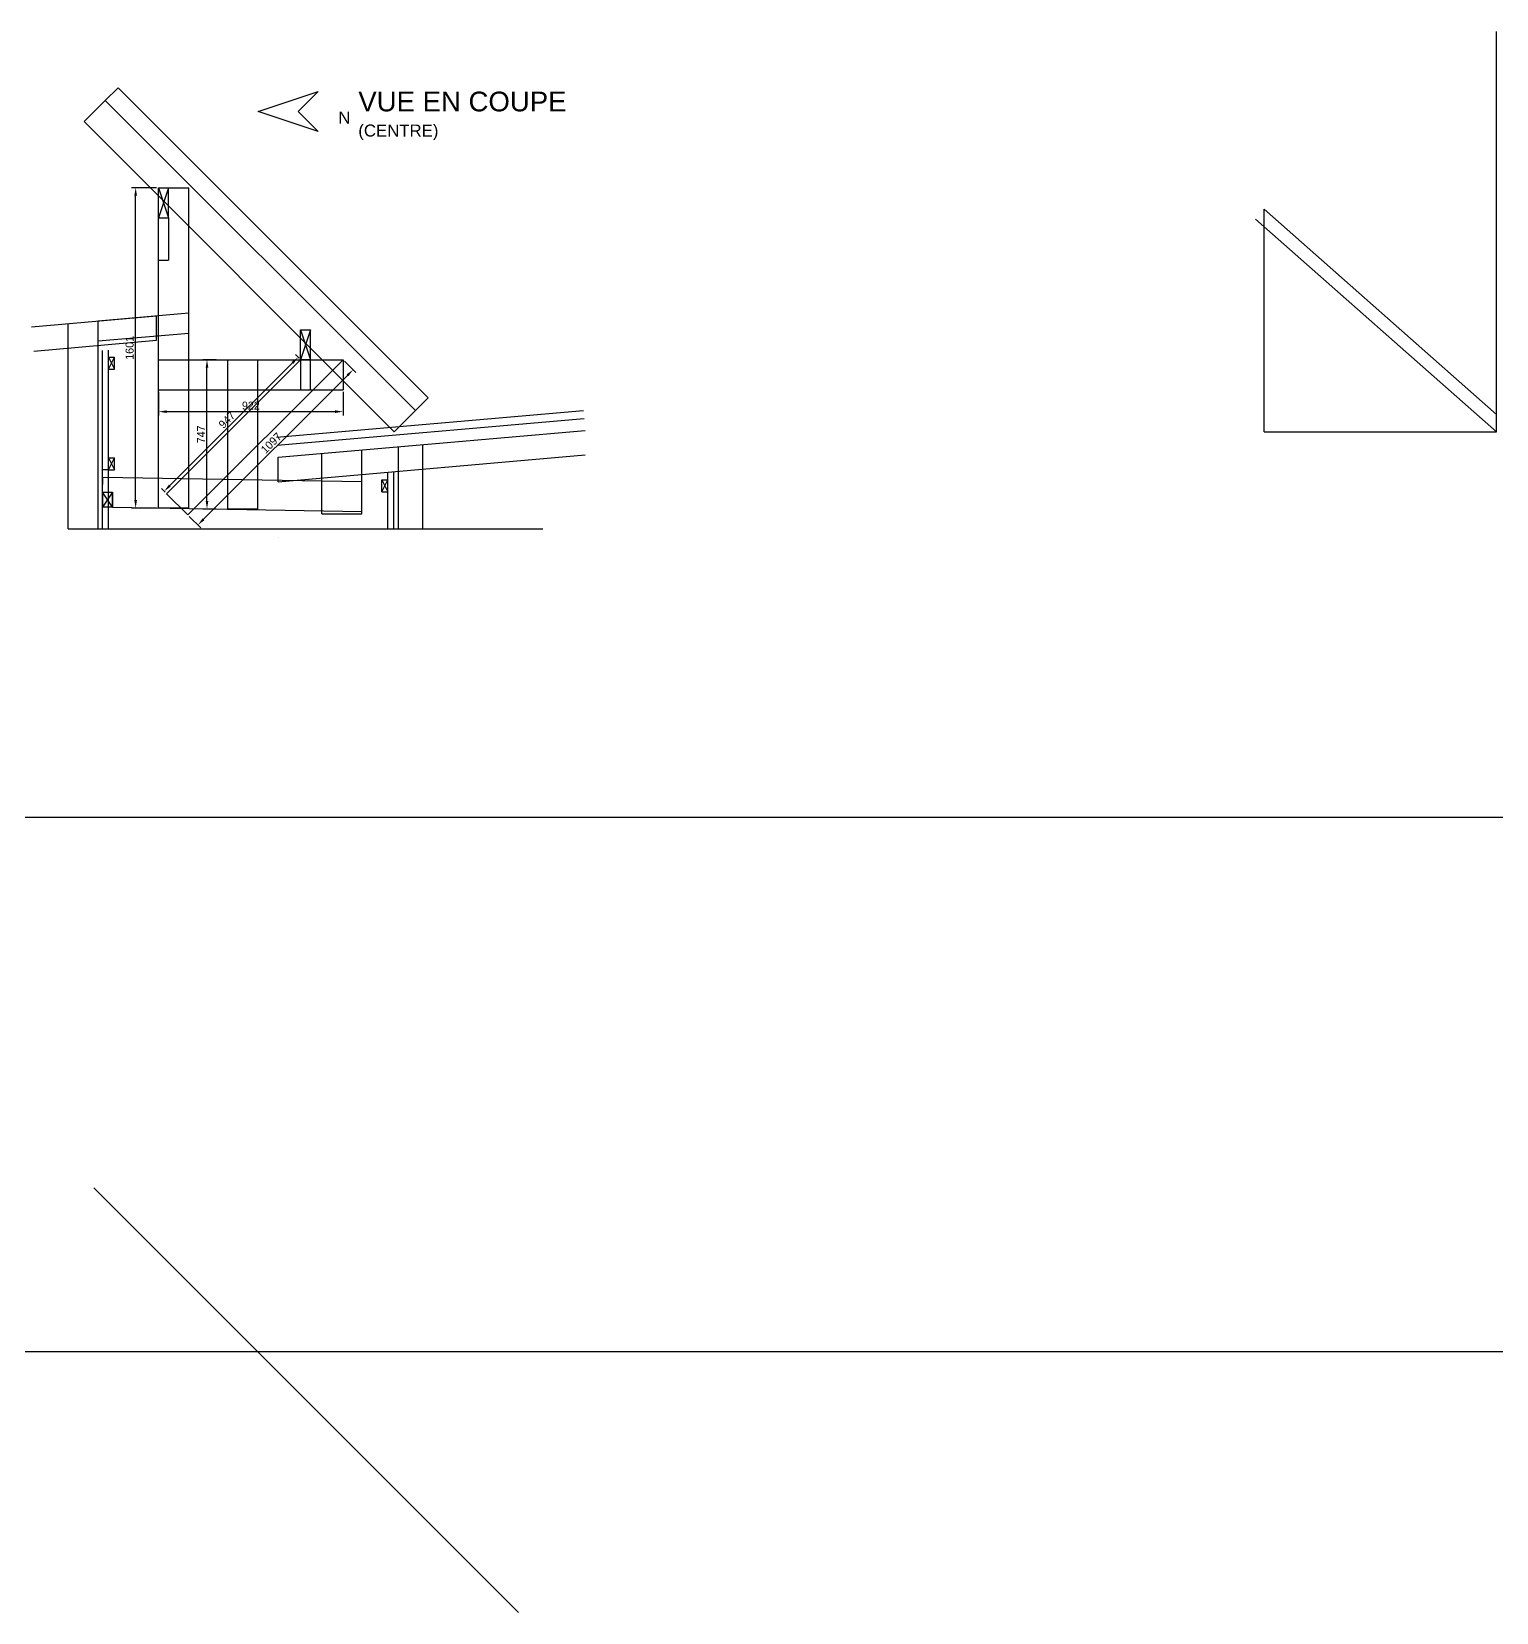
# Model space of a CAD drawing. Header units: centimetres. Extents: x -2850 to 17161, y -3001 to 6163.
# Drawn here: x 9839 to 17161, y -1900 to 6000 of the extents above; entities that cross this region are included whole.
import ezdxf

# ---------------------------------------------------------------- set-up
doc = ezdxf.new("R2010")
doc.units = ezdxf.units.CM
doc.layers.get('0').update_dxf_attribs({"lineweight": 25, "true_color": 0xffffff})
doc.layers.get('Defpoints').update_dxf_attribs({"true_color": 0xffffff})
for name, color, linetype, lineweight, true_color in [('BacheSas', 178, 'Continuous', 25, 0x000000), ('Fermettes', 2, 'Continuous', 25, 0xffff00), ('OSBBandeau', 30, 'Continuous', 25, 0xff7f00), ('Panneaux ... PanneauxSolaires', 5, 'Continuous', 25, 0x0000ff), ('Paregravier', 178, 'Continuous', 25, 0x000000), ('Poteaux', 2, 'Continuous', 25, 0xffff00), ('Pouzzolane', 6, 'Continuous', 25, 0xff00ff), ('Projection', 178, 'Continuous', 25, 0x000000), ('Support ... Echarpes', 1, 'Continuous', 25, 0xff0000), ('Support ... Horizontaux', 1, 'Continuous', 25, 0xff0000), ('Support ... PoutreSupport', 6, 'Continuous', 25, 0xff00ff), ('Support ... Verticaux', 1, 'Continuous', 25, 0xff0000), ('Tasseaux ... horizontaux', 1, 'Continuous', 25, 0xff0000), ('Tasseaux ... Murallière', 2, 'Continuous', 25, 0xffff00), ('Tasseaux ... verticaux', 1, 'Continuous', 25, 0xff0000), ('TITRES', 3, 'Continuous', 25, 0x00ff00)]:
    doc.layers.add(name, color=color, linetype=linetype, lineweight=lineweight, true_color=true_color)
doc.styles.add('QCADDimTextStyle', font='txt')
doc.styles.add('textstyle53', font='')
doc.styles.add('textstyle54', font='')
doc.styles.get('textstyle53').set_extended_font_data('Liberation Sans')
doc.styles.get('textstyle54').set_extended_font_data('Liberation Sans')
doc.dimstyles.new('QCADDimStyle', dxfattribs={"dimtxt": 40, "dimasz": 40, "dimexe": 20, "dimexo": 10, "dimgap": 10, "dimtad": 1, "dimtoh": 1, "dimdec": 4, "dimzin": 0, "dimdsep": 46, "dimtxsty": 'QCADDimTextStyle', "dimcen": 0.09, "dimadec": 0, "dimazin": 0, "dimtfac": 1, "dimtdec": 4, "dimtofl": 0, "dimtmove": 0, "dimatfit": 3, "dimfxl": 1, "dimtolj": 1, "dimtzin": 0, "dimarcsym": 0})

# ---------------------------------------------------------------- blocks, each defined once
blk = doc.blocks.new('TasseauHorizontalCoupe')
at = {"layer": 'Tasseaux ... horizontaux'}
for p, q in [((0, 60), (30, 60)), ((0, 60), (30, 0)), ((0, 0), (30, 60)), ((0, 0), (0, 60)), ((0, 0), (30, 0)), ((30, 0), (30, 60))]:
    blk.add_line(p, q, dxfattribs=at)
blk = doc.blocks.new('5x15HorizontalCoupe')
at = {"layer": 'Support ... Horizontaux'}
for p, q in [((0, 150), (50, 150)), ((50, 150), (0, 0)), ((0, 0), (0, 150)), ((0, 150), (50, 0)), ((50, 0), (50, 150)), ((0, 0), (50, 0))]:
    blk.add_line(p, q, dxfattribs=at)
blk = doc.blocks.new('RoseDesVents')
at = {"layer": 'TITRES'}
for p, q in [((-100, -100), (0, 200)), ((0, 200), (100, -100)), ((0, 0), (-100, -100)), ((100, -100), (0, 0))]:
    blk.add_line(p, q, dxfattribs=at)
blk = doc.blocks.new('PanneauxCoupe')
at = {"layer": 'Panneaux ... PanneauxSolaires'}
for p, q in [((0, 0), (63.6, 63.6)), ((0, 0), (1550, -1550)), ((63.6, 63.6), (1613.6, -1486.3)), ((1550, -1550), (1613.6, -1486.3))]:
    blk.add_line(p, q, dxfattribs=at)
blk = doc.blocks.new('MurallièreCoupe')
at = {"layer": 'Tasseaux ... Murallière'}
for p, q in [((0, 0), (0, 75)), ((50, 0), (0, 75)), ((0, 75), (0, 0)), ((0, 75), (50, 74.1)), ((50, 74.1), (0, 0)), ((50, 0), (0, 0)), ((50, 0), (50, 74.1))]:
    blk.add_line(p, q, dxfattribs=at)
blk = doc.blocks.new('*D41')
at = {"layer": 'Defpoints', "color": 0}
for p in [(10359.5, 5220.1), (10474.5, 5220.1), (10474.5, 3618.9)]:
    blk.add_point(p, dxfattribs=at)
at = {"layer": 'Projection', "color": 0, "lineweight": -2}
for p, q in [((10464.5, 5220.1), (10339.5, 5220.1)), ((10359.5, 3658.9), (10359.5, 5180.1)), ((10464.5, 3618.9), (10339.5, 3618.9))]:
    blk.add_line(p, q, dxfattribs=at)
at = {"layer": 'Projection', "color": 0}
for points in [[(10366.2, 5180.1), (10352.8, 5180.1), (10359.5, 5220.1)], [(10352.8, 3658.9), (10366.2, 3658.9), (10359.5, 3618.9)]]:
    blk.add_solid(points, dxfattribs=at)
at = {"layer": 'Projection', "color": 0, "insert": (10329.5, 4419.5), "char_height": 40, "attachment_point": 5, "rotation": 90, "style": 'QCADDimTextStyle'}
blk.add_mtext('\\A1;1601', dxfattribs=at)
blk = doc.blocks.new('*D42')
at = {"layer": 'Defpoints', "color": 0}
for p in [(10474.5, 4210.4), (11396.4, 4210.4), (11396.4, 4100.8)]:
    blk.add_point(p, dxfattribs=at)
at = {"layer": 'Projection', "color": 0, "lineweight": -2}
for p, q in [((10474.5, 4200.4), (10474.5, 4080.8)), ((11396.4, 4200.4), (11396.4, 4080.8)), ((10514.5, 4100.8), (11356.4, 4100.8))]:
    blk.add_line(p, q, dxfattribs=at)
at = {"layer": 'Projection', "color": 0}
for points in [[(10514.5, 4107.4), (10514.5, 4094.1), (10474.5, 4100.8)], [(11356.4, 4094.1), (11356.4, 4107.4), (11396.4, 4100.8)]]:
    blk.add_solid(points, dxfattribs=at)
at = {"layer": 'Projection', "color": 0, "insert": (10935.4, 4130.8), "char_height": 40, "attachment_point": 5, "style": 'QCADDimTextStyle'}
blk.add_mtext('\\A1;922', dxfattribs=at)
blk = doc.blocks.new('*D44')
at = {"layer": 'Defpoints', "color": 0}
for p in [(10716.1, 4360.4), (10772.5, 4360.4), (10772.5, 3613.7)]:
    blk.add_point(p, dxfattribs=at)
at = {"layer": 'Projection', "color": 0, "lineweight": -2}
for p, q in [((10762.5, 4360.4), (10696.1, 4360.4)), ((10716.1, 3653.7), (10716.1, 4320.4)), ((10762.5, 3613.7), (10696.1, 3613.7))]:
    blk.add_line(p, q, dxfattribs=at)
at = {"layer": 'Projection', "color": 0}
for points in [[(10722.8, 4320.4), (10709.5, 4320.4), (10716.1, 4360.4)], [(10709.5, 3653.7), (10722.8, 3653.7), (10716.1, 3613.7)]]:
    blk.add_solid(points, dxfattribs=at)
at = {"layer": 'Projection', "color": 0, "insert": (10686.1, 3987), "char_height": 40, "attachment_point": 5, "rotation": 90, "style": 'QCADDimTextStyle'}
blk.add_mtext('\\A1;747', dxfattribs=at)
blk = doc.blocks.new('*D45')
at = {"layer": 'Defpoints', "color": 0}
for p in [(11396.4, 4360.4), (11446.4, 4310.4), (10620.6, 3584.6)]:
    blk.add_point(p, dxfattribs=at)
at = {"layer": 'Projection', "color": 0, "lineweight": -2}
for p, q in [((11403.4, 4353.3), (11460.5, 4296.2)), ((10698.9, 3562.9), (11418.1, 4282.1)), ((10627.7, 3577.5), (10684.7, 3520.5))]:
    blk.add_line(p, q, dxfattribs=at)
at = {"layer": 'Projection', "color": 0}
for points in [[(11422.8, 4277.4), (11413.4, 4286.8), (11446.4, 4310.4)], [(10694.2, 3567.6), (10703.6, 3558.2), (10670.6, 3534.6)]]:
    blk.add_solid(points, dxfattribs=at)
at = {"layer": 'Projection', "color": 0, "insert": (11037.3, 3943.7), "char_height": 40, "attachment_point": 5, "rotation": 45, "style": 'QCADDimTextStyle'}
blk.add_mtext('\\A1;1097', dxfattribs=at)
blk = doc.blocks.new('*D46')
at = {"layer": 'Defpoints', "color": 0}
for p in [(11184.2, 4360.4), (10502.2, 3703), (10514.5, 3690.7)]:
    blk.add_point(p, dxfattribs=at)
at = {"layer": 'Projection', "color": 0, "lineweight": -2}
for p, q in [((11177.2, 4367.5), (11157.8, 4386.8)), ((11143.7, 4344.4), (10530.5, 3731.3)), ((10507.4, 3697.7), (10488.1, 3717.1))]:
    blk.add_line(p, q, dxfattribs=at)
at = {"layer": 'Projection', "color": 0}
for points in [[(11148.4, 4339.7), (11138.9, 4349.1), (11171.9, 4372.7)], [(10525.8, 3736), (10535.2, 3726.5), (10502.2, 3703)]]:
    blk.add_solid(points, dxfattribs=at)
at = {"layer": 'Projection', "color": 0, "insert": (10815.9, 4059), "char_height": 40, "attachment_point": 5, "rotation": 45, "style": 'QCADDimTextStyle'}
blk.add_mtext('\\A1;947', dxfattribs=at)

msp = doc.modelspace()

# ---------------------------------------------------------------- linework, layer by layer
for p, q in [((17161, 4000), (17161, 6000)), ((15957, 5063.3), (17161, 3999.9)), ((16000, 4000), (16000, 5112)), ((16000, 5112), (17161, 4086.6)), ((16000, 4000), (17161, 4000))]:
    msp.add_line(p, q)
at = {"layer": 'BacheSas'}
msp.add_line((10022.5, 3515.7), (12394.5, 3515.7), dxfattribs=at)
at = {"layer": 'Fermettes'}
for p, q in [((9839.5, 4525.1), (10464.5, 4579.8)), ((10464.5, 4457.3), (10464.5, 4579.8)), ((9850.1, 4403.6), (10464.5, 4457.3)), ((11072.5, 3873.1), (12606.5, 4007.3)), ((11072.5, 3750.7), (12606.5, 3884.9)), ((11072.5, 3750.7), (11072.5, 3873.1)), ((11672.5, 3515.7), (11672.5, 3925.6)), ((11794.5, 3515.7), (11794.5, 3936.3)), ((11072.5, 3470.7), (11072.5, 3470.7))]:
    msp.add_line(p, q, dxfattribs=at)
at = {"layer": 'OSBBandeau'}
msp.add_line((10194.5, 3515.7), (10194.5, 4405.6), dxfattribs=at)
at = {"layer": 'Paregravier'}
msp.add_line((11063.8, 3972.8), (12597.8, 4107), dxfattribs=at)
at = {"layer": 'Poteaux'}
for p, q in [((10022.5, 3515.7), (10022.5, 4541.1)), ((10172.5, 3515.7), (10172.5, 4554.3))]:
    msp.add_line(p, q, dxfattribs=at)
at = {"layer": 'Pouzzolane'}
msp.add_line((11067.3, 3932.9), (12601.3, 4067.1), dxfattribs=at)
at = {"layer": 'Projection'}
msp.add_line((10151.2, 221.3), (12272.5, -1900), dxfattribs=at)
for p in [(-5297.4, 2074.5), (6497, -597)]:
    msp.add_xline(p, (1, 0), dxfattribs=at)
at = {"layer": 'Support ... Echarpes'}
for p, q in [((10474.5, 5070.1), (10524.5, 5070.1)), ((10524.5, 5070.1), (10524.5, 4857.6)), ((10474.5, 4857.6), (10524.5, 4857.6)), ((10514.5, 3690.7), (11184.2, 4360.4)), ((10620.6, 3584.6), (11396.4, 4360.4)), ((11184.2, 4360.4), (11396.4, 4360.4)), ((11184.2, 4360.4), (11184.2, 4210.4)), ((11234.2, 4360.4), (11184.2, 4360.4)), ((11234.2, 4210.4), (11234.2, 4360.4)), ((11184.2, 4210.4), (11234.2, 4210.4)), ((10514.5, 3690.7), (10620.6, 3584.6))]:
    msp.add_line(p, q, dxfattribs=at)
at = {"layer": 'Support ... Horizontaux'}
for p, q in [((10172.5, 4554.3), (10624.5, 4593.8)), ((10172.5, 4453.9), (10624.5, 4493.4)), ((10474.5, 4360.4), (11396.4, 4360.4)), ((11396.4, 4360.4), (11396.4, 4210.4)), ((10474.5, 4210.4), (11396.4, 4210.4)), ((10194.5, 3698.8), (10195.8, 3773.7)), ((10195.8, 3773.7), (11490.5, 3751.1)), ((11490.5, 3590.7), (11490.5, 3740.7)), ((10194.5, 3698.8), (10244.5, 3697.9)), ((10244.5, 3697.9), (10244.5, 3622.9)), ((10244.5, 3622.9), (11490.5, 3601.1))]:
    msp.add_line(p, q, dxfattribs=at)
at = {"layer": 'Support ... PoutreSupport'}
for p, q in [((10101.8, 5550.1), (10207.9, 5656.2)), ((10207.9, 5656.2), (11757.9, 4106.2)), ((10101.8, 5550.1), (11651.8, 4000.1)), ((11651.8, 4000.1), (11757.9, 4106.2))]:
    msp.add_line(p, q, dxfattribs=at)
at = {"layer": 'Support ... Verticaux'}
for p, q in [((10474.5, 3618.9), (10474.5, 5220.1)), ((10474.5, 5220.1), (10624.5, 5220.1)), ((10624.5, 3618.9), (10624.5, 5220.1)), ((10819.5, 3613.7), (10819.5, 4360.4)), ((10819.5, 4360.4), (10969.5, 4360.4)), ((10969.5, 3613.7), (10969.5, 4360.4)), ((11290.5, 3590.7), (11290.5, 3892.2)), ((11490.5, 3590.7), (11490.5, 3909.7)), ((11620.5, 3515.7), (11620.5, 3798.6)), ((11650.5, 3515.7), (11650.5, 3801.2)), ((10624.5, 3618.9), (10474.5, 3618.9)), ((10969.5, 3613.7), (10819.5, 3613.7)), ((11290.5, 3590.7), (11490.5, 3590.7))]:
    msp.add_line(p, q, dxfattribs=at)
at = {"layer": 'Tasseaux ... verticaux'}
for p, q in [((10224.5, 3515.7), (10224.5, 4408.2)), ((10224.5, 3810.7), (10194.5, 3810.7))]:
    msp.add_line(p, q, dxfattribs=at)

# ---------------------------------------------------------------- block references
at = {"layer": 'Panneaux ... PanneauxSolaires'}
msp.add_blockref('PanneauxCoupe', (10207.9, 5656.2), dxfattribs=at)
at = {"layer": 'Support ... Horizontaux'}
for p in [(10474.5, 5070.1), (11184.2, 4360.4)]:
    msp.add_blockref('5x15HorizontalCoupe', p, dxfattribs=at)
at = {"layer": 'Tasseaux ... horizontaux'}
for p in [(10224.5, 4313.7), (10224.5, 3810.7), (11590.5, 3700.7)]:
    msp.add_blockref('TasseauHorizontalCoupe', p, dxfattribs=at)
at = {"layer": 'Tasseaux ... Murallière'}
msp.add_blockref('MurallièreCoupe', (10194.5, 3623.8), dxfattribs=at)
at = {"layer": 'TITRES', "rotation": 90}
msp.add_blockref('RoseDesVents', (11172.5, 5600), dxfattribs=at)

# ---------------------------------------------------------------- texts
at = {"layer": 'TITRES', "char_height": 60, "attachment_point": 1}
for s, insert, style in [('\\H98.5714;VUE EN COUPE\\P\\H60;(CENTRE)', (11472.5, 5700), 'textstyle54'), ('N', (11372.5, 5600), 'textstyle53')]:
    msp.add_mtext(s, dxfattribs=dict(at, insert=insert, style=style))

# ---------------------------------------------------------------- dimensions: what is measured, and where the dimension line sits
at = {"layer": 'Projection'}
for p1, p2, distance, picture, middle in [((10474.5, 3618.9), (10474.5, 5220.1), 115, '*D41', (10329.5, 4419.5)), ((11184.2, 4360.4), (10514.5, 3690.7), -17.4, '*D46', (10815.9, 4059)), ((10620.6, 3584.6), (11396.4, 4360.4), -70.7, '*D45', (11037.3, 3943.7)), ((10772.5, 3613.7), (10772.5, 4360.4), 56.4, '*D44', (10686.1, 3987)), ((10474.5, 4210.4), (11396.4, 4210.4), -109.6, '*D42', (10935.4, 4130.8))]:
    dim = msp.add_aligned_dim(p1=p1, p2=p2, distance=distance, dimstyle='QCADDimStyle', override={"dimtxt": 40, "dimasz": 40, "dimexe": 20, "dimexo": 10, "dimgap": 10, "dimdec": 0, "dimzin": 8, "dimclrd": 0, "dimclre": 0, "dimclrt": 0, "dimazin": 2, "dimtmove": 2}, dxfattribs=at)
    dim.commit()
    dim.dimension.update_dxf_attribs({"geometry": picture, "text_midpoint": middle})

doc.saveas('drawing.dxf')
